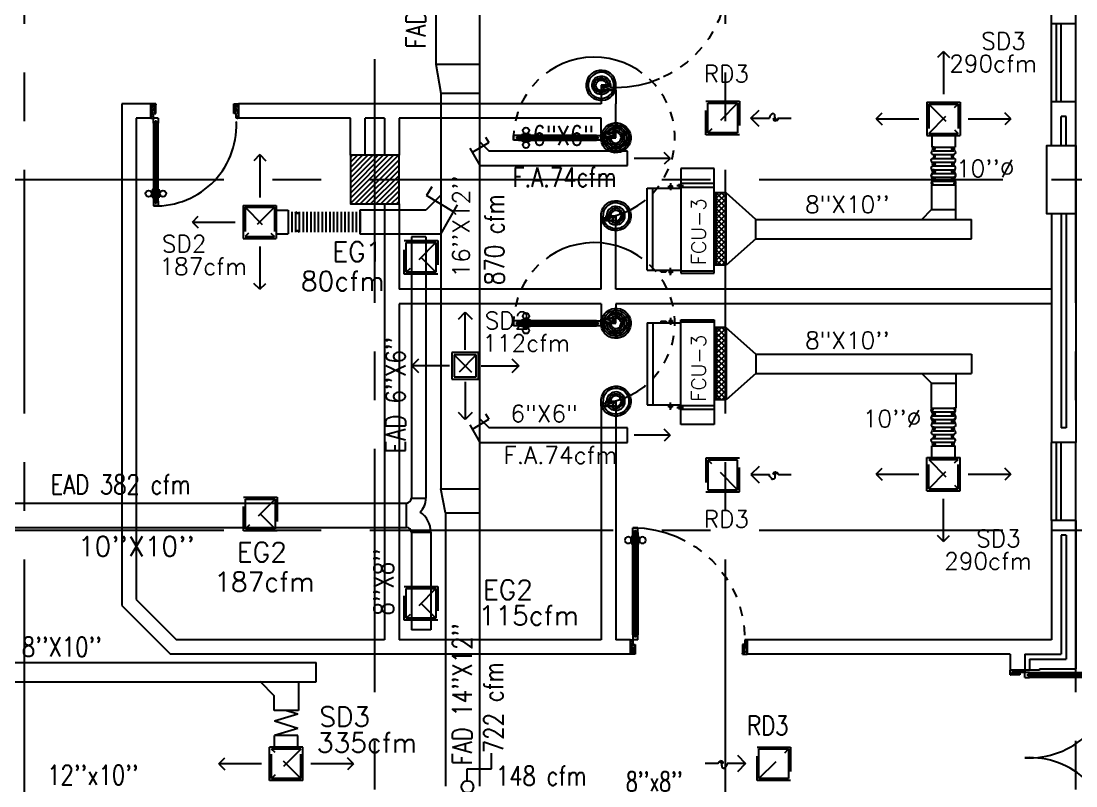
# Model space of a CAD drawing. Extents: x 417866029 to 417866302, y 43498040 to 43498122.
# Drawn here: x 417866061.9 to 417866072.73, y 43498054.86 to 43498062.71 of the extents above; entities that cross this region are included whole.
import ezdxf

# ---------------------------------------------------------------- set-up
doc = ezdxf.new("R2010")
doc.units = 0
doc.header["$MEASUREMENT"] = 0
doc.linetypes.add('CENTERX2', pattern=[4, 2.5, -0.5, 0.5, -0.5])
doc.linetypes.add('HIDDEN', pattern=[0.375, 0.25, -0.125])
doc.layers.get('0').update_dxf_attribs({"linetype": 'CONTINUOUS'})
for name, color, linetype in [('AXES', 11, 'CENTERX2'), ('COL', 7, 'CONTINUOUS'), ('DOOR', 9, 'CONTINUOUS'), ('DUCT', 6, 'CONTINUOUS'), ('EXDUCT', 10, 'CONTINUOUS'), ('FCU', 6, 'CONTINUOUS'), ('HAT', 11, 'CONTINUOUS'), ('INSUL', 9, 'CONTINUOUS'), ('M-AC-FLEX', 7, 'CONTINUOUS'), ('M-EGU.', 2, 'CONTINUOUS'), ('M-TEXT', 2, 'CONTINUOUS'), ('WALL', 9, 'CONTINUOUS'), ('WIN', 9, 'CONTINUOUS')]:
    doc.layers.add(name, color=color, linetype=linetype)
doc.styles.add('ROMANS', font='ROMANS.shx', dxfattribs={"width": 0.6})

# ---------------------------------------------------------------- blocks, each defined once
blk = doc.blocks.new('DOOR90')
at = {"layer": 'DOOR', "color": 7, "linetype": 'ByBlock'}
for p, q in [((-150, 0), (0, 0)), ((-150, 0), (-150, -25)), ((0, -50), (-114, 0)), ((0, -50), (-40, 0)), ((0, -50), (0, 0)), ((-1000, -25), (-1050, -25)), ((-1050, -75), (-1050, -25)), ((-1050, -25), (-1050, -75)), ((-1000, -75), (-1050, -75)), ((-1000, -42), (-1020, -42)), ((-1020, -42), (-1020, -58)), ((-1000, -58), (-1020, -58)), ((-1000, -25), (-1000, -42)), ((-1000, -58), (-1000, -75)), ((-878, -18), (-968, -18)), ((-968, -25), (-968, -18)), ((-968, -75), (-968, -82)), ((-878, -82), (-968, -82)), ((-955, -9), (-890, -9)), ((-955, -18), (-955, -9)), ((-955, -18), (-890, -18)), ((-955, -82), (-890, -82)), ((-955, -82), (-955, -91)), ((-955, -91), (-890, -91)), ((-890, -18), (-890, -9)), ((-890, -82), (-890, -91)), ((-878, -25), (-878, -18)), ((-878, -75), (-878, -82)), ((-200, -25), (-150, -25)), ((-200, -42), (-200, -25)), ((-180, -42), (-200, -42)), ((-200, -58), (-180, -58)), ((-200, -75), (-200, -58)), ((-150, -75), (-200, -75)), ((-180, -58), (-180, -42)), ((-150, -25), (-100, -25)), ((-150, -75), (-150, -25)), ((-100, -25), (-100, -50)), ((0, -50), (-100, -37)), ((-100, -50), (0, -50)), ((0, -850), (-114, -900)), ((-100, -875), (-100, -850)), ((0, -850), (-100, -863)), ((-100, -850), (0, -850)), ((0, -850), (-40, -900)), ((0, -850), (0, -900)), ((-150, -875), (-100, -875)), ((-150, -900), (-150, -875)), ((-150, -900), (0, -900)), ((0, -900), (-150, -900))]:
    blk.add_line(p, q, dxfattribs=at)
at = {"layer": 'DOOR', "linetype": 'ByBlock'}
for p, q in [((-200, -25), (-1000, -25)), ((-200, -42), (-1000, -42)), ((-200, -58), (-1000, -58)), ((-1000, -75), (-200, -75))]:
    blk.add_line(p, q, dxfattribs=at)
at = {"layer": 'DOOR', "color": 7, "linetype": 'ByBlock'}
for centre in [(-923, 24), (-923, -124)]:
    blk.add_circle(centre, 32.4, dxfattribs=at)
for centre, radius, start, end in [((0, -50), 154, 161.1053, 166.2858), ((0, -50), 94.4, 148.0182, 180), ((0, -50), 134, 158.1598, 169.28), ((0, -50), 114, 154.0838, 167.3774), ((0, -50), 74.4, 137.7764, 180), ((0, -50), 54.4, 113.2074, 180), ((0, -50), 34.4, 90, 180), ((0, -50), 14.4, 90, 180), ((0, -850), 94.4, 180, 211.9818), ((0, -850), 74.4, 180, 222.2236), ((0, -850), 54.4, 180, 246.7926), ((0, -850), 34.4, 180, 270), ((0, -850), 14.4, 180, 270), ((0, -850), 154, 193.7142, 198.8947), ((0, -850), 134, 190.72, 201.8402)]:
    blk.add_arc(centre, radius, start, end, dxfattribs=at)
at = {"layer": 'DOOR', "linetype": 'HIDDEN', "ltscale": 0.5}
blk.add_arc((-222, -50), 828, 178.2701, 275.003, dxfattribs=at)
blk = doc.blocks.new('DOOR100')
at = {"layer": 'DOOR', "color": 7, "linetype": 'ByBlock'}
for p, q in [((-91, 1205), (-91, 1140)), ((-82, 1205), (-91, 1205)), ((-82, 1128), (-82, 1218)), ((-75, 1218), (-82, 1218)), ((-82, 1205), (-82, 1140)), ((-75, 1250), (-75, 1300)), ((-75, 1300), (-25, 1300)), ((-25, 1300), (-75, 1300)), ((-58, 1250), (-75, 1250)), ((-58, 1250), (-58, 1270)), ((-42, 1270), (-58, 1270)), ((-42, 1250), (-42, 1270)), ((-25, 1250), (-42, 1250)), ((-25, 1250), (-25, 1300)), ((-25, 1218), (-18, 1218)), ((-18, 1128), (-18, 1218)), ((-18, 1205), (-18, 1140)), ((-18, 1205), (-9, 1205)), ((-9, 1205), (-9, 1140)), ((-82, 1140), (-91, 1140)), ((-75, 1128), (-82, 1128)), ((-25, 1128), (-18, 1128)), ((-18, 1140), (-9, 1140)), ((-1200, 0), (-1200, 150)), ((-1200, 150), (-1175, 150)), ((-1200, 150), (-1200, 0)), ((-1150, 0), (-1200, 114)), ((-1175, 150), (-1175, 100)), ((-75, 200), (-58, 200)), ((-75, 150), (-75, 200)), ((-75, 150), (-25, 150)), ((-58, 200), (-58, 180)), ((-58, 180), (-42, 180)), ((-50, 0), (0, 114)), ((-42, 200), (-25, 200)), ((-42, 180), (-42, 200)), ((-25, 200), (-25, 150)), ((0, 150), (-25, 150)), ((-25, 150), (-25, 100)), ((0, 0), (0, 150)), ((0, 150), (0, 0)), ((-1150, 0), (-1200, 40)), ((-1150, 0), (-1200, 0)), ((-1175, 100), (-1150, 100)), ((-1150, 0), (-1163, 100)), ((-1150, 100), (-1150, 0)), ((-50, 100), (-50, 0)), ((-50, 0), (-37, 100)), ((-25, 100), (-50, 100)), ((-50, 0), (0, 40)), ((-50, 0), (0, 0))]:
    blk.add_line(p, q, dxfattribs=at)
at = {"layer": 'DOOR', "linetype": 'ByBlock'}
for p, q in [((-75, 1250), (-75, 200)), ((-58, 200), (-58, 1250)), ((-42, 200), (-42, 1250)), ((-25, 200), (-25, 1250))]:
    blk.add_line(p, q, dxfattribs=at)
at = {"layer": 'DOOR', "color": 7, "linetype": 'ByBlock'}
for centre in [(-124, 1173), (24, 1173)]:
    blk.add_circle(centre, 32.4, dxfattribs=at)
at = {"layer": 'DOOR', "linetype": 'HIDDEN', "ltscale": 0.5}
blk.add_arc((-25, 150), 1150, 90, 180, dxfattribs=at)
at = {"layer": 'DOOR', "color": 7, "linetype": 'ByBlock'}
for centre, radius, start, end in [((-1150, 0), 154, 103.7142, 108.8947), ((-1150, 0), 134, 100.72, 111.8402), ((-50, 0), 134, 68.1598, 79.28), ((-50, 0), 114, 64.0838, 77.3774), ((-50, 0), 154, 71.1053, 76.2858), ((-1150, 0), 94.4, 90, 121.9818), ((-1150, 0), 74.4, 90, 132.2236), ((-1150, 0), 54.4, 90, 156.7926), ((-1150, 0), 34.4, 90, 180), ((-1150, 0), 14.4, 90, 180), ((-50, 0), 94.4, 58.0182, 90), ((-50, 0), 74.4, 47.7764, 90), ((-50, 0), 54.4, 23.2074, 90), ((-50, 0), 34.4, 0, 90), ((-50, 0), 14.4, 0, 90)]:
    blk.add_arc(centre, radius, start, end, dxfattribs=at)
blk = doc.blocks.new('A$C49F1192B')
at = {"layer": 'DOOR', "color": 0, "linetype": 'ByBlock', "xscale": -1, "rotation": 270}
blk.add_blockref('DOOR100', (0, 1200), dxfattribs=at)
blk = doc.blocks.new('A$C272A55A0')
at = {"layer": 'DOOR', "color": 0, "linetype": 'ByBlock'}
for p, q in [((0, 900), (0, 1050)), ((50, 1050), (0, 1050)), ((50, 950), (50, 1050)), ((1750, 950), (1750, 1050)), ((1750, 1050), (1800, 1050)), ((1800, 1050), (1800, 900)), ((0, 900), (25, 900)), ((25, 950), (50, 950)), ((25, 900), (25, 950)), ((75, 900), (25, 900)), ((25, 850), (25, 900)), ((58, 870), (42, 870)), ((42, 870), (42, 850)), ((58, 850), (58, 870)), ((75, 900), (75, 850)), ((1725, 900), (1775, 900)), ((1725, 900), (1725, 850)), ((1742, 870), (1758, 870)), ((1742, 850), (1742, 870)), ((1775, 950), (1750, 950)), ((1758, 870), (1758, 850)), ((1775, 900), (1775, 950)), ((1800, 900), (1775, 900)), ((1775, 850), (1775, 900)), ((42, 850), (25, 850)), ((75, 850), (58, 850)), ((1725, 850), (1742, 850)), ((1758, 850), (1775, 850)), ((1718, 160), (1709, 160)), ((1709, 95), (1709, 160)), ((1725, 173), (1718, 173)), ((1718, 173), (1718, 83)), ((1718, 95), (1718, 160)), ((1775, 173), (1782, 173)), ((1782, 173), (1782, 83)), ((1782, 160), (1791, 160)), ((1782, 95), (1782, 160)), ((1791, 95), (1791, 160)), ((25, 50), (42, 50)), ((25, 50), (25, 0)), ((25, 0), (75, 0)), ((75, 0), (25, 0)), ((42, 50), (42, 30)), ((42, 30), (58, 30)), ((58, 50), (75, 50)), ((58, 50), (58, 30)), ((75, 50), (75, 0)), ((1718, 95), (1709, 95)), ((1725, 83), (1718, 83)), ((1742, 50), (1725, 50)), ((1725, 50), (1725, 0)), ((1775, 0), (1725, 0)), ((1725, 0), (1775, 0)), ((1742, 50), (1742, 30)), ((1758, 30), (1742, 30)), ((1775, 50), (1758, 50)), ((1758, 50), (1758, 30)), ((1775, 83), (1782, 83)), ((1775, 50), (1775, 0)), ((1782, 95), (1791, 95))]:
    blk.add_line(p, q, dxfattribs=at)
at = {"layer": 'DOOR', "color": 9, "linetype": 'ByBlock'}
for p, q in [((50, 1050), (0, 1010)), ((50, 1050), (0, 937)), ((50, 1050), (37, 950)), ((1750, 1050), (1800, 1010)), ((1750, 1050), (1800, 937)), ((1750, 1050), (1763, 950))]:
    blk.add_line(p, q, dxfattribs=at)
at = {"layer": 'DOOR', "linetype": 'ByBlock'}
for p, q in [((25, 850), (25, 50)), ((42, 850), (42, 50)), ((58, 850), (58, 50)), ((75, 50), (75, 850)), ((1725, 50), (1725, 850)), ((1742, 850), (1742, 50)), ((1758, 850), (1758, 50)), ((1775, 850), (1775, 50))]:
    blk.add_line(p, q, dxfattribs=at)
at = {"layer": 'DOOR', "color": 0, "linetype": 'ByBlock'}
for centre in [(1676, 128), (1824, 128)]:
    blk.add_circle(centre, 32.4, dxfattribs=at)
at = {"layer": 'DOOR', "color": 9, "linetype": 'ByBlock'}
for centre, radius, start, end in [((50, 1050), 54.4, 203.2074, 270), ((50, 1050), 74.4, 227.7764, 270), ((50, 1050), 34.4, 180, 270), ((50, 1050), 14.4, 180, 270), ((1750, 1050), 14.4, 270, 0), ((1750, 1050), 34.4, 270, 0), ((1750, 1050), 54.4, 270, 336.7926), ((1750, 1050), 74.4, 270, 312.2236), ((50, 1050), 94.4, 238.0182, 270), ((50, 1050), 114, 244.0838, 257.3774), ((50, 1050), 134, 248.1598, 259.28), ((50, 1050), 154, 251.1053, 256.2858), ((1750, 1050), 94.4, 270, 301.9818), ((1750, 1050), 114, 282.6226, 295.9162), ((1750, 1050), 134, 280.72, 291.8402), ((1750, 1050), 154, 283.7142, 288.8947)]:
    blk.add_arc(centre, radius, start, end, dxfattribs=at)
at = {"layer": 'DOOR', "linetype": 'HIDDEN', "ltscale": 0.5}
for centre, start, end in [((50, 851), 268.3174, 3.2965), ((1750, 851), 176.7035, 271.6826)]:
    blk.add_arc(centre, 851, start, end, dxfattribs=at)
at = {"layer": 'WALL', "linetype": 'ByBlock'}
blk.add_line((1800, 900), (1800, 1050), dxfattribs=at)
blk = doc.blocks.new('*X105')
at = {"color": 0}
for p, q in [((49339, 132654), (49835, 133150)), ((49339, 132707), (49782, 133150)), ((49339, 132760), (49729, 133150)), ((49339, 132813), (49676, 133150)), ((49339, 132866), (49623, 133150)), ((49339, 132919), (49570, 133150)), ((49339, 132972), (49517, 133150)), ((49339, 133025), (49464, 133150)), ((49339, 133078), (49411, 133150)), ((49339, 133131), (49358, 133150)), ((49388, 132650), (49839, 133101)), ((49441, 132650), (49839, 133048)), ((49494, 132650), (49839, 132995)), ((49547, 132650), (49839, 132942)), ((49600, 132650), (49839, 132889)), ((49653, 132650), (49839, 132836)), ((49706, 132650), (49839, 132783)), ((49759, 132650), (49839, 132730)), ((49812, 132650), (49839, 132677))]:
    blk.add_line(p, q, dxfattribs=at)
blk = doc.blocks.new('COL50')
at = {"layer": 'COL'}
blk.add_lwpolyline([(-250, 250), (-250, -250), (250, -250), (250, 250)], close=True, dxfattribs=at)
blk = doc.blocks.new('C11')
at = {"layer": 'HAT'}
h = blk.add_hatch(dxfattribs=at)
h.set_pattern_fill('ANSI31', color=256, scale=300, style=0)
h.set_pattern_definition([(45, (-248556.182, -75061.005), (-26.5165043, 26.5165043), [])])
h.paths.add_polyline_path([(300, 700), (0, 700), (0, 350), (300, 350)])
h.paths.add_polyline_path([(300, 350), (0, 350), (0, 0), (300, 0)])
at = {"layer": 'COL'}
blk.add_lwpolyline([(300, 700), (300, 0), (0, 0), (0, 700)], close=True, dxfattribs=at)
blk = doc.blocks.new('*X42')
at = {"color": 0}
for p, q in [((16890, -2467), (16943, -2414)), ((16890, -2520), (16990, -2420)), ((16990, -2565), (16890, -2465)), ((16890, -2573), (16990, -2473)), ((16990, -2512), (16892, -2414)), ((16990, -2459), (16945, -2414)), ((16990, -2619), (16890, -2519)), ((16890, -2626), (16990, -2526)), ((16990, -2672), (16890, -2572)), ((16890, -2679), (16990, -2579)), ((16990, -2725), (16890, -2625)), ((16890, -2732), (16990, -2632)), ((16990, -2778), (16890, -2678)), ((16890, -2785), (16990, -2685)), ((16990, -2831), (16890, -2731)), ((16890, -2838), (16990, -2738)), ((16990, -2884), (16890, -2784)), ((16890, -2891), (16990, -2791)), ((16990, -2937), (16890, -2837)), ((16890, -2944), (16990, -2844)), ((16990, -2990), (16890, -2890)), ((16890, -2997), (16990, -2897)), ((16990, -3043), (16890, -2943)), ((16890, -3050), (16990, -2950)), ((16990, -3096), (16890, -2996)), ((16890, -3103), (16990, -3003)), ((16990, -3149), (16890, -3049)), ((16944, -3155), (16890, -3102)), ((16892, -3155), (16990, -3056)), ((16945, -3155), (16990, -3109))]:
    blk.add_line(p, q, dxfattribs=at)
blk = doc.blocks.new('WHE06')
at = {"color": 3}
for p, q in [((689, 622), (346, 622)), ((346, 622), (346, 469)), ((689, 469), (689, 622)), ((212, 437), (269, 437)), ((232, 452), (232, 422)), ((232, 452), (252, 452)), ((242, 472), (242, 399)), ((252, 452), (252, 422)), ((305, 448), (373, 448)), ((321, 458), (321, 438)), ((321, 458), (346, 458)), ((321, 438), (346, 438)), ((60, -422), (60, 422)), ((346, 430), (689, 430)), ((811, 371), (689, 371)), ((711, -371), (711, 371)), ((811, -371), (811, 371)), ((142, -437), (142, -422)), ((197, -437), (197, -422)), ((232, -452), (232, -422)), ((242, -472), (242, -399)), ((252, -452), (252, -422)), ((346, -430), (689, -430)), ((811, -371), (689, -371)), ((142, -437), (197, -437)), ((221, -437), (269, -437)), ((232, -452), (252, -452))]:
    blk.add_line(p, q, dxfattribs=at)
at = {"color": 6}
for p, q in [((346, 469), (346, -451)), ((689, 469), (346, 469)), ((689, -451), (689, 469)), ((0, -422), (0, 422)), ((0, 422), (346, 422)), ((0, -422), (346, -422)), ((346, -451), (689, -451))]:
    blk.add_line(p, q, dxfattribs=at)
at = {"color": 11}
blk.add_blockref('*X42', (-16179, 2784), dxfattribs=at)

msp = doc.modelspace()

# ---------------------------------------------------------------- linework, layer by layer
at = {"layer": 'AXES'}
for p, q in [((417866065.534, 43498039.822), (417866065.534, 43498118.3)), ((417866072.734, 43498039.822), (417866072.734, 43498117.959)), ((417866061.934, 43498046.686), (417866061.934, 43498105.506)), ((417866069.134, 43498046.686), (417866069.134, 43498105.506)), ((417866029.482, 43498061.086), (417866098.574, 43498061.086)), ((417866029.482, 43498057.486), (417866098.574, 43498057.486))]:
    msp.add_line(p, q, dxfattribs=at)
at = {"layer": 'DUCT', "linetype": 'ByBlock'}
for p, q in [((417866066.61, 43498068.505), (417866066.61, 43498054.856)), ((417866066.16, 43498064.42), (417866066.16, 43498062.271)), ((417866066.16, 43498062.271), (417866066.61, 43498062.271)), ((417866066.16, 43498062.271), (417866066.21, 43498061.973)), ((417866066.21, 43498061.973), (417866066.21, 43498057.912)), ((417866066.21, 43498061.973), (417866066.61, 43498061.973)), ((417866069.446, 43498060.678), (417866069.141, 43498060.949)), ((417866069.446, 43498060.678), (417866071.662, 43498060.678)), ((417866069.446, 43498060.478), (417866069.446, 43498060.678)), ((417866071.662, 43498060.478), (417866071.662, 43498060.678)), ((417866069.446, 43498060.478), (417866069.141, 43498060.208)), ((417866069.446, 43498060.478), (417866071.662, 43498060.478)), ((417866069.446, 43498059.295), (417866069.141, 43498059.565)), ((417866069.446, 43498059.295), (417866071.662, 43498059.295)), ((417866069.446, 43498059.295), (417866069.446, 43498059.095)), ((417866071.662, 43498059.295), (417866071.662, 43498059.095)), ((417866069.446, 43498059.095), (417866069.141, 43498058.824)), ((417866069.446, 43498059.095), (417866071.662, 43498059.095)), ((417866066.21, 43498057.912), (417866066.61, 43498057.912)), ((417866066.26, 43498057.665), (417866066.21, 43498057.912)), ((417866066.26, 43498057.665), (417866066.26, 43498054.856)), ((417866066.26, 43498057.665), (417866066.61, 43498057.665)), ((417866060.274, 43498056.128), (417866064.932, 43498056.128)), ((417866064.932, 43498055.928), (417866064.932, 43498056.128)), ((417866060.274, 43498055.928), (417866064.932, 43498055.928)), ((417866066.732, 43498055.035), (417866066.732, 43498055.197)), ((417866066.481, 43498054.912), (417866066.481, 43498055.035)), ((417866066.481, 43498055.035), (417866066.732, 43498055.035))]:
    msp.add_line(p, q, dxfattribs=at)
at = {"layer": 'DUCT', "color": 2, "linetype": 'ByBlock'}
for p, q in [((417866068.006, 43498061.586), (417866067.993, 43498061.524)), ((417866064.744, 43498055.596), (417866064.616, 43498055.635)), ((417866064.744, 43498055.596), (417866064.503, 43498055.523)), ((417866064.744, 43498055.45), (417866064.503, 43498055.523)), ((417866064.744, 43498055.45), (417866064.503, 43498055.377))]:
    msp.add_line(p, q, dxfattribs=at)
at = {"layer": 'DUCT'}
for p, q in [((417866066.537, 43498061.368), (417866066.704, 43498061.468)), ((417866066.617, 43498061.47), (417866066.707, 43498061.38)), ((417866066.617, 43498061.23), (417866066.513, 43498061.411)), ((417866068.128, 43498061.38), (417866066.707, 43498061.38)), ((417866068.128, 43498061.23), (417866068.128, 43498061.38)), ((417866066.617, 43498061.23), (417866068.128, 43498061.23)), ((417866071.251, 43498061.032), (417866071.251, 43498060.778)), ((417866071.251, 43498061.032), (417866071.501, 43498061.032)), ((417866071.501, 43498060.678), (417866071.501, 43498061.032)), ((417866066.21, 43498060.926), (417866066.06, 43498060.776)), ((417866066.343, 43498060.756), (417866066.066, 43498060.923)), ((417866066.21, 43498060.526), (417866066.384, 43498060.828)), ((417866065.382, 43498060.776), (417866066.06, 43498060.776)), ((417866065.382, 43498060.526), (417866065.382, 43498060.776)), ((417866071.151, 43498060.678), (417866071.251, 43498060.778)), ((417866071.251, 43498060.778), (417866071.501, 43498060.778)), ((417866066.21, 43498060.526), (417866065.382, 43498060.526)), ((417866071.151, 43498059.095), (417866071.251, 43498058.995)), ((417866071.501, 43498059.095), (417866071.501, 43498058.74)), ((417866071.251, 43498058.74), (417866071.251, 43498058.995)), ((417866071.251, 43498058.995), (417866071.501, 43498058.995)), ((417866071.251, 43498058.74), (417866071.501, 43498058.74)), ((417866066.617, 43498058.387), (417866066.513, 43498058.568)), ((417866066.537, 43498058.525), (417866066.704, 43498058.626)), ((417866066.617, 43498058.627), (417866066.707, 43498058.537)), ((417866068.128, 43498058.537), (417866066.707, 43498058.537)), ((417866068.128, 43498058.387), (417866068.128, 43498058.537)), ((417866066.617, 43498058.387), (417866068.128, 43498058.387)), ((417866064.351, 43498055.935), (417866064.501, 43498055.785)), ((417866064.751, 43498055.935), (417866064.751, 43498055.635)), ((417866064.501, 43498055.635), (417866064.501, 43498055.785)), ((417866064.751, 43498055.635), (417866064.501, 43498055.635))]:
    msp.add_line(p, q, dxfattribs=at)
at = {"layer": 'DUCT', "linetype": 'HIDDEN'}
for p, q in [((417866066.672, 43498061.522), (417866066.704, 43498061.468)), ((417866066.118, 43498061.014), (417866066.066, 43498060.923)), ((417866066.672, 43498058.68), (417866066.704, 43498058.626))]:
    msp.add_line(p, q, dxfattribs=at)
at = {"layer": 'DUCT', "linetype": 'ByBlock'}
msp.add_circle((417866066.485, 43498054.85), 0.0618, dxfattribs=at)
at = {"layer": 'EXDUCT', "linetype": 'ByBlock'}
for p, q in [((417866066.059, 43498060.499), (417866065.909, 43498060.499)), ((417866065.909, 43498060.499), (417866065.909, 43498057.815)), ((417866066.059, 43498060.499), (417866066.059, 43498057.815)), ((417866065.909, 43498057.815), (417866066.059, 43498057.815)), ((417866061.839, 43498057.765), (417866065.859, 43498057.765)), ((417866065.859, 43498057.515), (417866065.859, 43498057.765)), ((417866061.689, 43498057.515), (417866065.859, 43498057.515)), ((417866065.909, 43498057.465), (417866066.109, 43498057.465)), ((417866065.909, 43498057.465), (417866065.909, 43498056.461)), ((417866066.109, 43498057.465), (417866066.109, 43498056.461)), ((417866066.109, 43498056.461), (417866065.909, 43498056.461))]:
    msp.add_line(p, q, dxfattribs=at)
for centre, radius, start, end in [((417866065.859, 43498057.815), 0.05, 270, 0), ((417866065.859, 43498057.815), 0.2, 314.4153, 0), ((417866065.859, 43498057.465), 0.25, 0, 55.9523), ((417866065.859, 43498057.465), 0.05, 0, 90)]:
    msp.add_arc(centre, radius, start, end, dxfattribs=at)
at = {"layer": 'INSUL'}
for p, q in [((417866072.634, 43498061.736), (417866072.584, 43498061.736)), ((417866072.584, 43498061.436), (417866072.584, 43498061.736)), ((417866072.634, 43498061.436), (417866072.634, 43498061.736)), ((417866072.584, 43498060.736), (417866072.584, 43498058.536)), ((417866072.634, 43498060.736), (417866072.634, 43498058.536)), ((417866072.634, 43498058.536), (417866072.584, 43498058.536)), ((417866072.634, 43498057.436), (417866072.584, 43498057.436)), ((417866072.584, 43498057.436), (417866072.584, 43498056.211)), ((417866072.634, 43498057.436), (417866072.634, 43498056.161)), ((417866072.209, 43498056.211), (417866072.209, 43498056.049)), ((417866072.209, 43498056.211), (417866072.584, 43498056.211)), ((417866072.259, 43498056.161), (417866072.259, 43498056.049)), ((417866072.259, 43498056.161), (417866072.634, 43498056.161)), ((417866072.259, 43498056.049), (417866072.209, 43498056.049))]:
    msp.add_line(p, q, dxfattribs=at)
at = {"layer": 'M-AC-FLEX', "color": 11}
for p, q in [((417866071.268, 43498061.421), (417866071.479, 43498061.421)), ((417866071.268, 43498061.382), (417866071.479, 43498061.382)), ((417866071.268, 43498061.344), (417866071.479, 43498061.344)), ((417866071.268, 43498061.344), (417866071.479, 43498061.344)), ((417866071.268, 43498061.305), (417866071.479, 43498061.305)), ((417866071.268, 43498061.305), (417866071.479, 43498061.305)), ((417866071.268, 43498061.266), (417866071.479, 43498061.266)), ((417866071.268, 43498061.227), (417866071.479, 43498061.227)), ((417866071.268, 43498061.188), (417866071.479, 43498061.188)), ((417866071.268, 43498061.149), (417866071.479, 43498061.149)), ((417866071.268, 43498061.11), (417866071.479, 43498061.11)), ((417866071.268, 43498061.071), (417866071.479, 43498061.071)), ((417866064.642, 43498060.757), (417866064.642, 43498060.546)), ((417866064.681, 43498060.757), (417866064.681, 43498060.546)), ((417866064.719, 43498060.757), (417866064.719, 43498060.546)), ((417866064.719, 43498060.757), (417866064.719, 43498060.546)), ((417866064.758, 43498060.757), (417866064.758, 43498060.546)), ((417866064.758, 43498060.757), (417866064.758, 43498060.546)), ((417866064.797, 43498060.757), (417866064.797, 43498060.546)), ((417866064.836, 43498060.757), (417866064.836, 43498060.546)), ((417866064.875, 43498060.757), (417866064.875, 43498060.546)), ((417866064.914, 43498060.757), (417866064.914, 43498060.546)), ((417866064.953, 43498060.757), (417866064.953, 43498060.546)), ((417866064.992, 43498060.757), (417866064.992, 43498060.546)), ((417866065.031, 43498060.757), (417866065.031, 43498060.546)), ((417866065.07, 43498060.757), (417866065.07, 43498060.546)), ((417866065.109, 43498060.757), (417866065.109, 43498060.546)), ((417866065.148, 43498060.757), (417866065.148, 43498060.546)), ((417866065.187, 43498060.757), (417866065.187, 43498060.546)), ((417866065.226, 43498060.757), (417866065.226, 43498060.546)), ((417866065.265, 43498060.757), (417866065.265, 43498060.546)), ((417866065.304, 43498060.757), (417866065.304, 43498060.546)), ((417866065.343, 43498060.757), (417866065.343, 43498060.546)), ((417866065.382, 43498060.757), (417866065.382, 43498060.546)), ((417866071.268, 43498058.701), (417866071.479, 43498058.701)), ((417866071.268, 43498058.662), (417866071.479, 43498058.662)), ((417866071.268, 43498058.623), (417866071.479, 43498058.623)), ((417866071.268, 43498058.584), (417866071.479, 43498058.584)), ((417866071.268, 43498058.545), (417866071.479, 43498058.545)), ((417866071.268, 43498058.506), (417866071.479, 43498058.506)), ((417866071.268, 43498058.468), (417866071.479, 43498058.468)), ((417866071.268, 43498058.468), (417866071.479, 43498058.468)), ((417866071.268, 43498058.429), (417866071.479, 43498058.429)), ((417866071.268, 43498058.429), (417866071.479, 43498058.429)), ((417866071.268, 43498058.391), (417866071.479, 43498058.391)), ((417866071.268, 43498058.352), (417866071.479, 43498058.352))]:
    msp.add_line(p, q, dxfattribs=at)
at = {"layer": 'M-AC-FLEX'}
for points in [[(417866071.268, 43498061.421, -1), (417866071.268, 43498061.382, 1.018005), (417866071.268, 43498061.344)], [(417866071.479, 43498061.421, 1), (417866071.479, 43498061.382, -1.018005), (417866071.479, 43498061.344)], [(417866071.268, 43498061.149, 1), (417866071.268, 43498061.188, -1), (417866071.268, 43498061.227, 1), (417866071.268, 43498061.266, -1.018005), (417866071.268, 43498061.305)], [(417866071.479, 43498061.149, -1), (417866071.479, 43498061.188, 1), (417866071.479, 43498061.227, -1), (417866071.479, 43498061.266, 1.018005), (417866071.479, 43498061.305)], [(417866071.268, 43498061.188, -1), (417866071.268, 43498061.149, 1), (417866071.268, 43498061.11)], [(417866071.268, 43498061.071, 1), (417866071.268, 43498061.11, -1), (417866071.268, 43498061.149)], [(417866071.479, 43498061.188, 1), (417866071.479, 43498061.149, -1), (417866071.479, 43498061.11)], [(417866071.479, 43498061.071, -1), (417866071.479, 43498061.11, 1), (417866071.479, 43498061.149)], [(417866071.268, 43498061.11, -1), (417866071.268, 43498061.071, 1), (417866071.268, 43498061.032)], [(417866071.268, 43498061.032, 0.000219), (417866071.268, 43498061.032, -1), (417866071.268, 43498061.071)], [(417866071.268, 43498061.032, -0.000219), (417866071.268, 43498061.032, -0.000219)], [(417866071.479, 43498061.11, 1), (417866071.479, 43498061.071, -1), (417866071.479, 43498061.032)], [(417866071.479, 43498061.032, 0.999563), (417866071.479, 43498061.071)], [(417866064.642, 43498060.757, 1), (417866064.681, 43498060.757, -1.018005), (417866064.719, 43498060.757)], [(417866064.914, 43498060.757, -1), (417866064.875, 43498060.757, 1), (417866064.836, 43498060.757, -1), (417866064.797, 43498060.757, 1.018005), (417866064.758, 43498060.757)], [(417866064.875, 43498060.757, 1), (417866064.914, 43498060.757, -1), (417866064.953, 43498060.757)], [(417866064.992, 43498060.757, -1), (417866064.953, 43498060.757, 1), (417866064.914, 43498060.757)], [(417866064.953, 43498060.757, 1), (417866064.992, 43498060.757, -1), (417866065.031, 43498060.757)], [(417866065.07, 43498060.757, -1), (417866065.031, 43498060.757, 1), (417866064.992, 43498060.757)], [(417866065.031, 43498060.757, 1), (417866065.07, 43498060.757, -1), (417866065.109, 43498060.757, 0.000618), (417866065.109, 43498060.757, 0.000618)], [(417866065.148, 43498060.757, -1), (417866065.109, 43498060.757, 1), (417866065.07, 43498060.757, -0.000618), (417866065.07, 43498060.757, -0.000618)], [(417866065.109, 43498060.757, 1), (417866065.148, 43498060.757, -1), (417866065.187, 43498060.757)], [(417866065.226, 43498060.757, -1), (417866065.187, 43498060.757, 1), (417866065.148, 43498060.757)], [(417866065.187, 43498060.757, 1), (417866065.226, 43498060.757, -1), (417866065.265, 43498060.757)], [(417866065.304, 43498060.757, -1), (417866065.265, 43498060.757, 1), (417866065.226, 43498060.757)], [(417866065.265, 43498060.757, 1), (417866065.304, 43498060.757, -1), (417866065.343, 43498060.757, 1), (417866065.382, 43498060.757, -0.008922), (417866065.382, 43498060.758, -0.008922)], [(417866064.642, 43498060.546, -1), (417866064.681, 43498060.546, 1.018005), (417866064.719, 43498060.546)], [(417866064.914, 43498060.546, 1), (417866064.875, 43498060.546, -1), (417866064.836, 43498060.546, 1), (417866064.797, 43498060.546, -1.018005), (417866064.758, 43498060.546)], [(417866064.875, 43498060.546, -1), (417866064.914, 43498060.546, 1), (417866064.953, 43498060.546)], [(417866064.992, 43498060.546, 1), (417866064.953, 43498060.546, -1), (417866064.914, 43498060.546)], [(417866064.953, 43498060.546, -1), (417866064.992, 43498060.546, 1), (417866065.031, 43498060.546)], [(417866065.07, 43498060.546, 1), (417866065.031, 43498060.546, -1), (417866064.992, 43498060.546)], [(417866065.031, 43498060.546, -1), (417866065.07, 43498060.546, 1), (417866065.109, 43498060.546)], [(417866065.148, 43498060.546, 1), (417866065.109, 43498060.546, -1), (417866065.07, 43498060.546)], [(417866065.109, 43498060.546, -1), (417866065.148, 43498060.546, 1), (417866065.187, 43498060.546)], [(417866065.226, 43498060.546, 1), (417866065.187, 43498060.546, -1), (417866065.148, 43498060.546)], [(417866065.187, 43498060.546, -1), (417866065.226, 43498060.546, 1), (417866065.265, 43498060.546)], [(417866065.304, 43498060.546, 1), (417866065.265, 43498060.546, -1), (417866065.226, 43498060.546)], [(417866065.265, 43498060.546, -1), (417866065.304, 43498060.546, 1), (417866065.343, 43498060.546, -1), (417866065.382, 43498060.546, 0.008922), (417866065.382, 43498060.545, 0.008922)], [(417866071.268, 43498058.74, -0.000219), (417866071.268, 43498058.74, 1), (417866071.268, 43498058.701)], [(417866071.268, 43498058.662, 1), (417866071.268, 43498058.701, -1), (417866071.268, 43498058.74)], [(417866071.268, 43498058.701, -1), (417866071.268, 43498058.662, 1), (417866071.268, 43498058.623)], [(417866071.268, 43498058.584, 1), (417866071.268, 43498058.623, -1), (417866071.268, 43498058.662)], [(417866071.268, 43498058.74, 0.000219), (417866071.268, 43498058.74, 0.000219)], [(417866071.479, 43498058.662, -1), (417866071.479, 43498058.701, 1), (417866071.479, 43498058.74)], [(417866071.479, 43498058.701, 1), (417866071.479, 43498058.662, -1), (417866071.479, 43498058.623)], [(417866071.479, 43498058.584, -1), (417866071.479, 43498058.623, 1), (417866071.479, 43498058.662)], [(417866071.479, 43498058.74, -0.999563), (417866071.479, 43498058.701)], [(417866071.268, 43498058.623, -1), (417866071.268, 43498058.584, 1), (417866071.268, 43498058.545, -1), (417866071.268, 43498058.506, 1.018005), (417866071.268, 43498058.468)], [(417866071.479, 43498058.623, 1), (417866071.479, 43498058.584, -1), (417866071.479, 43498058.545, 1), (417866071.479, 43498058.506, -1.018005), (417866071.479, 43498058.468)], [(417866071.268, 43498058.352, 1), (417866071.268, 43498058.391, -1.018005), (417866071.268, 43498058.429)], [(417866071.479, 43498058.352, -1), (417866071.479, 43498058.391, 1.018005), (417866071.479, 43498058.429)]]:
    msp.add_lwpolyline(points, format="xyb", dxfattribs=at)
for centre, start, end in [((417866071.268, 43498061.324), 298.4314, 90), ((417866071.268, 43498061.324), 270, 61.5686), ((417866071.479, 43498061.324), 89.9822, 241.5686), ((417866071.479, 43498061.324), 89.9822, 241.5686), ((417866071.479, 43498061.324), 118.4314, 270.0178), ((417866071.479, 43498061.324), 118.4314, 270.0178), ((417866064.739, 43498060.757), 180, 331.5686), ((417866064.739, 43498060.757), 208.4314, 0), ((417866064.739, 43498060.546), 28.4314, 180.0178), ((417866064.739, 43498060.546), 28.4314, 180.0178), ((417866064.739, 43498060.546), 359.9822, 151.5686), ((417866064.739, 43498060.546), 359.9822, 151.5686), ((417866071.268, 43498058.449), 298.4314, 90), ((417866071.268, 43498058.449), 270, 61.5686), ((417866071.479, 43498058.449), 89.9822, 241.5686), ((417866071.479, 43498058.449), 89.9822, 241.5686), ((417866071.479, 43498058.449), 118.4314, 270.0178), ((417866071.479, 43498058.449), 118.4314, 270.0178)]:
    msp.add_arc(centre, 0.0195, start, end, dxfattribs=at)
at = {"layer": 'M-EGU.'}
for p, q in [((417866071.374, 43498062.403), (417866071.313, 43498062.342)), ((417866071.374, 43498062.403), (417866071.435, 43498062.342)), ((417866071.374, 43498062.403), (417866071.374, 43498061.964)), ((417866068.955, 43498061.567), (417866068.955, 43498061.872)), ((417866068.955, 43498061.872), (417866069.26, 43498061.872)), ((417866069.26, 43498061.872), (417866069.26, 43498061.567)), ((417866069.397, 43498061.716), (417866069.482, 43498061.801)), ((417866071.203, 43498061.882), (417866071.203, 43498061.541)), ((417866071.203, 43498061.882), (417866071.544, 43498061.882)), ((417866071.544, 43498061.882), (417866071.544, 43498061.541)), ((417866069.397, 43498061.716), (417866069.586, 43498061.716)), ((417866069.482, 43498061.631), (417866069.397, 43498061.716)), ((417866069.681, 43498061.716), (417866069.811, 43498061.716)), ((417866070.682, 43498061.711), (417866070.744, 43498061.773)), ((417866070.682, 43498061.711), (417866071.121, 43498061.711)), ((417866070.682, 43498061.711), (417866070.744, 43498061.65)), ((417866071.626, 43498061.711), (417866072.065, 43498061.711)), ((417866072.065, 43498061.711), (417866072.004, 43498061.773)), ((417866072.065, 43498061.711), (417866072.004, 43498061.65)), ((417866069.26, 43498061.567), (417866068.955, 43498061.567)), ((417866071.203, 43498061.541), (417866071.544, 43498061.541)), ((417866071.254, 43498061.541), (417866071.254, 43498061.421)), ((417866071.494, 43498061.541), (417866071.494, 43498061.421)), ((417866064.352, 43498061.343), (417866064.29, 43498061.281)), ((417866064.352, 43498061.343), (417866064.352, 43498060.904)), ((417866064.352, 43498061.343), (417866064.413, 43498061.281)), ((417866068.566, 43498061.305), (417866068.505, 43498061.366)), ((417866071.254, 43498061.421), (417866071.494, 43498061.421)), ((417866068.566, 43498061.305), (417866068.196, 43498061.305)), ((417866068.566, 43498061.305), (417866068.505, 43498061.244)), ((417866064.181, 43498060.822), (417866064.522, 43498060.822)), ((417866064.181, 43498060.822), (417866064.181, 43498060.481)), ((417866064.522, 43498060.822), (417866064.522, 43498060.481)), ((417866063.66, 43498060.651), (417866063.721, 43498060.712)), ((417866064.522, 43498060.771), (417866064.642, 43498060.771)), ((417866064.642, 43498060.771), (417866064.642, 43498060.531)), ((417866063.66, 43498060.651), (417866063.721, 43498060.59)), ((417866063.66, 43498060.651), (417866064.099, 43498060.651)), ((417866064.181, 43498060.481), (417866064.522, 43498060.481)), ((417866064.522, 43498060.531), (417866064.642, 43498060.531)), ((417866064.352, 43498060.399), (417866064.352, 43498059.96)), ((417866065.856, 43498060.135), (417866065.856, 43498060.44)), ((417866065.856, 43498060.44), (417866066.161, 43498060.44)), ((417866066.161, 43498060.44), (417866066.161, 43498060.135)), ((417866066.161, 43498060.135), (417866065.856, 43498060.135)), ((417866064.352, 43498059.96), (417866064.29, 43498060.021)), ((417866064.352, 43498059.96), (417866064.413, 43498060.021)), ((417866066.392, 43498059.653), (417866066.463, 43498059.724)), ((417866066.463, 43498059.338), (417866066.463, 43498059.724)), ((417866066.463, 43498059.724), (417866066.534, 43498059.653)), ((417866066.6, 43498059.311), (417866066.325, 43498059.311)), ((417866066.325, 43498059.311), (417866066.325, 43498059.036)), ((417866066.6, 43498059.036), (417866066.6, 43498059.311)), ((417866065.914, 43498059.174), (417866065.985, 43498059.245)), ((417866066.942, 43498059.245), (417866067.013, 43498059.174)), ((417866065.985, 43498059.103), (417866065.914, 43498059.174)), ((417866066.299, 43498059.174), (417866065.914, 43498059.174)), ((417866066.627, 43498059.174), (417866067.013, 43498059.174)), ((417866067.013, 43498059.174), (417866066.942, 43498059.103)), ((417866066.325, 43498059.036), (417866066.6, 43498059.036)), ((417866066.463, 43498059.01), (417866066.463, 43498058.624)), ((417866066.463, 43498058.624), (417866066.392, 43498058.695)), ((417866066.534, 43498058.695), (417866066.463, 43498058.624)), ((417866068.566, 43498058.462), (417866068.196, 43498058.462)), ((417866068.566, 43498058.462), (417866068.505, 43498058.523)), ((417866068.566, 43498058.462), (417866068.505, 43498058.401)), ((417866071.254, 43498058.352), (417866071.494, 43498058.352)), ((417866071.254, 43498058.232), (417866071.254, 43498058.352)), ((417866071.494, 43498058.232), (417866071.494, 43498058.352)), ((417866068.955, 43498058.206), (417866068.955, 43498057.901)), ((417866069.26, 43498058.206), (417866068.955, 43498058.206)), ((417866069.26, 43498057.901), (417866069.26, 43498058.206)), ((417866071.203, 43498057.891), (417866071.203, 43498058.232)), ((417866071.203, 43498058.232), (417866071.544, 43498058.232)), ((417866071.544, 43498057.891), (417866071.544, 43498058.232)), ((417866069.482, 43498058.141), (417866069.397, 43498058.057)), ((417866070.682, 43498058.061), (417866070.744, 43498058.123)), ((417866072.065, 43498058.061), (417866072.004, 43498058.123)), ((417866069.397, 43498058.057), (417866069.586, 43498058.057)), ((417866069.397, 43498058.057), (417866069.482, 43498057.972)), ((417866069.681, 43498058.057), (417866069.811, 43498058.057)), ((417866070.682, 43498058.061), (417866071.121, 43498058.061)), ((417866070.682, 43498058.061), (417866070.744, 43498058)), ((417866071.626, 43498058.061), (417866072.065, 43498058.061)), ((417866072.065, 43498058.061), (417866072.004, 43498058)), ((417866068.955, 43498057.901), (417866069.26, 43498057.901)), ((417866071.203, 43498057.891), (417866071.544, 43498057.891)), ((417866064.206, 43498057.5), (417866064.206, 43498057.805)), ((417866064.206, 43498057.805), (417866064.511, 43498057.805)), ((417866064.511, 43498057.805), (417866064.511, 43498057.5)), ((417866071.374, 43498057.37), (417866071.374, 43498057.809)), ((417866064.511, 43498057.5), (417866064.206, 43498057.5)), ((417866071.374, 43498057.37), (417866071.313, 43498057.431)), ((417866071.374, 43498057.37), (417866071.435, 43498057.431)), ((417866065.856, 43498056.581), (417866065.856, 43498056.886)), ((417866065.856, 43498056.886), (417866066.161, 43498056.886)), ((417866066.161, 43498056.886), (417866066.161, 43498056.581)), ((417866066.161, 43498056.581), (417866065.856, 43498056.581)), ((417866064.743, 43498055.377), (417866064.503, 43498055.377)), ((417866064.503, 43498055.257), (417866064.503, 43498055.377)), ((417866064.743, 43498055.257), (417866064.743, 43498055.377)), ((417866064.453, 43498054.916), (417866064.453, 43498055.257)), ((417866064.794, 43498055.257), (417866064.453, 43498055.257)), ((417866064.794, 43498054.916), (417866064.794, 43498055.257)), ((417866069.257, 43498055.174), (417866069.341, 43498055.09)), ((417866069.479, 43498054.934), (417866069.479, 43498055.239)), ((417866069.479, 43498055.239), (417866069.784, 43498055.239)), ((417866069.784, 43498055.239), (417866069.784, 43498054.934)), ((417866063.932, 43498055.086), (417866063.993, 43498055.148)), ((417866064.371, 43498055.086), (417866063.932, 43498055.086)), ((417866063.932, 43498055.086), (417866063.993, 43498055.025)), ((417866065.314, 43498055.086), (417866064.876, 43498055.086)), ((417866065.314, 43498055.086), (417866065.253, 43498055.148)), ((417866065.314, 43498055.086), (417866065.253, 43498055.025)), ((417866069.057, 43498055.09), (417866068.927, 43498055.09)), ((417866069.341, 43498055.09), (417866069.153, 43498055.09)), ((417866069.341, 43498055.09), (417866069.257, 43498055.005)), ((417866064.794, 43498054.916), (417866064.453, 43498054.916)), ((417866069.784, 43498054.934), (417866069.479, 43498054.934))]:
    msp.add_line(p, q, dxfattribs=at)
at = {"layer": 'M-EGU.', "linetype": 'HIDDEN'}
for p, q in [((417866068.935, 43498061.547), (417866068.935, 43498061.892)), ((417866068.935, 43498061.892), (417866069.28, 43498061.892)), ((417866069.28, 43498061.892), (417866069.28, 43498061.547)), ((417866069.26, 43498061.872), (417866068.955, 43498061.567)), ((417866071.223, 43498061.862), (417866071.524, 43498061.561)), ((417866071.223, 43498061.561), (417866071.524, 43498061.862)), ((417866071.223, 43498061.862), (417866071.223, 43498061.561)), ((417866071.223, 43498061.862), (417866071.524, 43498061.862)), ((417866071.524, 43498061.862), (417866071.524, 43498061.561)), ((417866071.223, 43498061.561), (417866071.524, 43498061.561)), ((417866069.28, 43498061.547), (417866068.935, 43498061.547)), ((417866064.201, 43498060.802), (417866064.502, 43498060.501)), ((417866064.502, 43498060.802), (417866064.201, 43498060.501)), ((417866064.201, 43498060.802), (417866064.502, 43498060.802)), ((417866064.201, 43498060.802), (417866064.201, 43498060.501)), ((417866064.502, 43498060.802), (417866064.502, 43498060.501)), ((417866064.201, 43498060.501), (417866064.502, 43498060.501)), ((417866065.836, 43498060.115), (417866065.836, 43498060.46)), ((417866065.836, 43498060.46), (417866066.181, 43498060.46)), ((417866066.161, 43498060.44), (417866065.856, 43498060.135)), ((417866066.181, 43498060.46), (417866066.181, 43498060.115)), ((417866066.009, 43498060.288), (417866066.161, 43498060.135)), ((417866066.181, 43498060.115), (417866065.836, 43498060.115)), ((417866066.35, 43498059.286), (417866066.35, 43498059.061)), ((417866066.575, 43498059.286), (417866066.35, 43498059.061)), ((417866066.35, 43498059.286), (417866066.575, 43498059.061)), ((417866066.575, 43498059.286), (417866066.35, 43498059.286)), ((417866066.575, 43498059.061), (417866066.575, 43498059.286)), ((417866066.35, 43498059.061), (417866066.575, 43498059.061)), ((417866068.935, 43498058.226), (417866068.935, 43498057.881)), ((417866069.28, 43498058.226), (417866068.935, 43498058.226)), ((417866069.26, 43498057.901), (417866068.955, 43498058.206)), ((417866069.28, 43498057.881), (417866069.28, 43498058.226)), ((417866071.223, 43498057.911), (417866071.524, 43498058.212)), ((417866071.223, 43498058.212), (417866071.524, 43498057.911)), ((417866071.223, 43498057.911), (417866071.223, 43498058.212)), ((417866071.223, 43498058.212), (417866071.524, 43498058.212)), ((417866071.524, 43498057.911), (417866071.524, 43498058.212)), ((417866068.935, 43498057.881), (417866069.28, 43498057.881)), ((417866071.223, 43498057.911), (417866071.524, 43498057.911)), ((417866064.186, 43498057.48), (417866064.186, 43498057.825)), ((417866064.186, 43498057.825), (417866064.531, 43498057.825)), ((417866064.511, 43498057.805), (417866064.206, 43498057.5)), ((417866064.531, 43498057.825), (417866064.531, 43498057.48)), ((417866064.359, 43498057.652), (417866064.511, 43498057.5)), ((417866064.531, 43498057.48), (417866064.186, 43498057.48)), ((417866065.836, 43498056.561), (417866065.836, 43498056.906)), ((417866065.836, 43498056.906), (417866066.181, 43498056.906)), ((417866066.181, 43498056.906), (417866066.181, 43498056.561)), ((417866066.161, 43498056.886), (417866065.856, 43498056.581)), ((417866066.009, 43498056.734), (417866066.161, 43498056.581)), ((417866066.181, 43498056.561), (417866065.836, 43498056.561)), ((417866064.774, 43498054.936), (417866064.473, 43498055.237)), ((417866064.774, 43498055.237), (417866064.473, 43498054.936)), ((417866064.473, 43498054.936), (417866064.473, 43498055.237)), ((417866064.774, 43498055.237), (417866064.473, 43498055.237)), ((417866064.774, 43498054.936), (417866064.774, 43498055.237)), ((417866069.459, 43498054.914), (417866069.459, 43498055.259)), ((417866069.459, 43498055.259), (417866069.804, 43498055.259)), ((417866069.479, 43498054.934), (417866069.784, 43498055.239)), ((417866069.804, 43498055.259), (417866069.804, 43498054.914)), ((417866064.774, 43498054.936), (417866064.473, 43498054.936)), ((417866069.804, 43498054.914), (417866069.459, 43498054.914))]:
    msp.add_line(p, q, dxfattribs=at)
at = {"layer": 'M-EGU.'}
for points in [[(417866069.681, 43498061.716, -0.1324), (417866069.668, 43498061.697, -0.15664), (417866069.649, 43498061.689, -0.736612), (417866069.634, 43498061.727, 0.774232), (417866069.618, 43498061.764, 0.203349), (417866069.592, 43498061.747, 0.193808), (417866069.586, 43498061.716)], [(417866069.681, 43498058.057, 0.1324), (417866069.668, 43498058.076, 0.15664), (417866069.649, 43498058.084, 0.736612), (417866069.634, 43498058.046, -0.774232), (417866069.618, 43498058.009, -0.203349), (417866069.592, 43498058.026, -0.193808), (417866069.586, 43498058.057)], [(417866069.057, 43498055.09, -0.1324), (417866069.071, 43498055.109, -0.15664), (417866069.089, 43498055.117, -0.736612), (417866069.104, 43498055.079, 0.774232), (417866069.121, 43498055.042, 0.203349), (417866069.146, 43498055.059, 0.193808), (417866069.153, 43498055.09)]]:
    msp.add_lwpolyline(points, format="xyb", dxfattribs=at)
at = {"layer": 'WALL'}
for p, q in [((417866072.734, 43498062.686), (417866072.734, 43498064.286)), ((417866072.484, 43498062.686), (417866072.484, 43498063.321)), ((417866072.734, 43498062.686), (417866072.484, 43498062.686)), ((417866068.009, 43498062.005), (417866067.859, 43498062.005)), ((417866067.859, 43498062.005), (417866067.859, 43498061.866)), ((417866068.009, 43498062.005), (417866068.009, 43498061.866)), ((417866072.734, 43498061.886), (417866072.484, 43498061.886)), ((417866072.484, 43498061.436), (417866072.484, 43498061.886)), ((417866072.734, 43498061.436), (417866072.734, 43498061.886)), ((417866062.934, 43498061.866), (417866062.934, 43498056.711)), ((417866063.234, 43498061.866), (417866062.934, 43498061.866)), ((417866067.859, 43498061.866), (417866064.134, 43498061.866)), ((417866068.009, 43498061.566), (417866068.009, 43498061.866)), ((417866063.234, 43498061.716), (417866063.084, 43498061.716)), ((417866065.284, 43498061.716), (417866064.134, 43498061.716)), ((417866065.284, 43498061.336), (417866065.284, 43498061.716)), ((417866065.434, 43498061.336), (417866065.434, 43498061.716)), ((417866065.634, 43498061.716), (417866065.434, 43498061.716)), ((417866065.634, 43498061.716), (417866065.634, 43498061.336)), ((417866067.859, 43498061.716), (417866065.784, 43498061.716)), ((417866065.784, 43498061.716), (417866065.784, 43498061.336)), ((417866067.859, 43498061.566), (417866067.859, 43498061.716)), ((417866068.009, 43498061.566), (417866067.859, 43498061.566)), ((417866065.634, 43498060.836), (417866065.634, 43498056.361)), ((417866065.784, 43498060.836), (417866065.784, 43498059.961)), ((417866072.484, 43498060.736), (417866072.484, 43498058.386)), ((417866072.734, 43498060.736), (417866072.734, 43498058.386)), ((417866067.859, 43498059.961), (417866067.859, 43498060.666)), ((417866068.009, 43498060.666), (417866067.859, 43498060.666)), ((417866068.009, 43498059.961), (417866068.009, 43498060.666)), ((417866067.859, 43498059.961), (417866065.784, 43498059.961)), ((417866072.484, 43498059.961), (417866068.009, 43498059.961)), ((417866067.859, 43498059.811), (417866065.784, 43498059.811)), ((417866065.784, 43498059.811), (417866065.784, 43498056.361)), ((417866067.859, 43498059.811), (417866067.859, 43498059.661)), ((417866072.484, 43498059.811), (417866068.009, 43498059.811)), ((417866068.009, 43498059.811), (417866068.009, 43498059.661)), ((417866067.859, 43498058.761), (417866067.859, 43498056.361)), ((417866068.009, 43498058.761), (417866068.009, 43498056.361)), ((417866072.734, 43498058.386), (417866072.484, 43498058.386)), ((417866072.734, 43498057.586), (417866072.484, 43498057.586)), ((417866072.484, 43498057.586), (417866072.484, 43498056.361)), ((417866072.734, 43498057.586), (417866072.734, 43498056.061)), ((417866065.634, 43498056.361), (417866063.496, 43498056.361)), ((417866067.859, 43498056.361), (417866065.784, 43498056.361)), ((417866068.159, 43498056.361), (417866068.009, 43498056.361)), ((417866068.159, 43498056.361), (417866068.159, 43498056.211)), ((417866069.359, 43498056.361), (417866069.359, 43498056.211)), ((417866072.484, 43498056.361), (417866069.359, 43498056.361)), ((417866068.159, 43498056.211), (417866063.434, 43498056.211)), ((417866072.059, 43498056.211), (417866069.359, 43498056.211)), ((417866072.059, 43498056.211), (417866072.059, 43498056.049)), ((417866072.359, 43498056.049), (417866072.059, 43498056.049)), ((417866072.359, 43498056.061), (417866072.359, 43498056.049)), ((417866072.359, 43498056.061), (417866072.734, 43498056.061))]:
    msp.add_line(p, q, dxfattribs=at)
at = {"layer": 'WALL', "linetype": 'ByBlock'}
for p, q in [((417866063.234, 43498061.866), (417866063.234, 43498061.716)), ((417866064.134, 43498061.866), (417866064.134, 43498061.716)), ((417866063.084, 43498061.716), (417866063.084, 43498056.774)), ((417866062.934, 43498056.711), (417866063.434, 43498056.211)), ((417866063.084, 43498056.774), (417866063.496, 43498056.361))]:
    msp.add_line(p, q, dxfattribs=at)
at = {"layer": 'WALL', "color": 0, "linetype": 'ByBlock', "ltscale": 0.3}
for p, q in [((417866068.009, 43498059.661), (417866067.859, 43498059.661)), ((417866067.859, 43498058.761), (417866068.009, 43498058.761))]:
    msp.add_line(p, q, dxfattribs=at)
at = {"layer": 'WALL', "linetype": 'ByBlock', "ltscale": 0.3}
for points in [[(417866072.734, 43498060.736), (417866072.434, 43498060.736), (417866072.434, 43498061.436), (417866072.734, 43498061.436)], [(417866065.784, 43498061.336), (417866065.284, 43498061.336), (417866065.284, 43498060.836), (417866065.784, 43498060.836)]]:
    msp.add_lwpolyline(points, close=True, dxfattribs=at)
at = {"layer": 'WIN'}
for p, q in [((417866072.484, 43498061.886), (417866072.484, 43498062.686)), ((417866072.534, 43498061.886), (417866072.534, 43498062.686)), ((417866072.584, 43498061.886), (417866072.584, 43498062.686)), ((417866072.734, 43498061.886), (417866072.734, 43498062.686)), ((417866072.484, 43498057.586), (417866072.484, 43498058.386)), ((417866072.534, 43498057.586), (417866072.534, 43498058.386)), ((417866072.584, 43498057.586), (417866072.584, 43498058.386)), ((417866072.734, 43498057.586), (417866072.734, 43498058.386))]:
    msp.add_line(p, q, dxfattribs=at)

# ---------------------------------------------------------------- block references
at = {"layer": 'COL', "xscale": 0.0009999871253967285, "yscale": 0.001000002026557922, "zscale": 0.001}
msp.add_blockref('COL50', (417866065.534, 43498061.086), dxfattribs=at)
at = {"layer": 'DOOR', "color": 0, "linetype": 'ByBlock', "ltscale": 0.3, "xscale": 0.0009999871253967285, "yscale": 0.001000002026557922, "zscale": 0.001}
for name, p in [('A$C49F1192B', (417866067.859, 43498062.005)), ('DOOR90', (417866068.009, 43498059.661))]:
    msp.add_blockref(name, p, dxfattribs=at)
at = {"layer": 'DOOR', "color": 0, "linetype": 'ByBlock', "xscale": 0.0009999871253967285, "yscale": 0.001000002026557922, "zscale": 0.001}
msp.add_blockref('DOOR90', (417866068.009, 43498061.566), dxfattribs=at)
at = {"layer": 'DOOR', "color": 0, "linetype": 'ByBlock', "xscale": 0.001000002026557922, "yscale": 0.001000002026557922, "zscale": 0.001, "rotation": 90}
for name, p in [('DOOR90', (417866063.234, 43498061.866)), ('A$C272A55A0', (417866073.109, 43498054.249))]:
    msp.add_blockref(name, p, dxfattribs=at)
at = {"layer": 'DOOR', "color": 0, "xscale": 0.001000002026557922, "yscale": 0.001000002026557922, "zscale": 0.001, "rotation": 90}
msp.add_blockref('A$C49F1192B', (417866069.359, 43498056.211), dxfattribs=at)
at = {"layer": 'FCU', "linetype": 'ByBlock', "xscale": 0.0009999871253967285, "yscale": 0.001000002026557922, "zscale": 0.001}
msp.add_blockref('WHE06', (417866068.33, 43498060.578), dxfattribs=at)
at = {"layer": 'FCU', "linetype": 'ByBlock', "xscale": -0.0009999871253967285, "yscale": 0.001000002026557922, "zscale": 0.001, "rotation": 180}
msp.add_blockref('WHE06', (417866068.33, 43498059.195), dxfattribs=at)
at = {"layer": 'HAT', "xscale": 0.0009999871253967285, "yscale": 0.001000002026557922, "zscale": 0.001}
for name, p in [('C11', (417866072.434, 43498060.736)), ('*X105', (417866015.944, 43497928.187))]:
    msp.add_blockref(name, p, dxfattribs=at)

# ---------------------------------------------------------------- texts
at = {"layer": 'M-TEXT', "style": 'ROMANS', "width": 0.8}
for s, p in [('FAD 944 cfm', (417866066.055, 43498062.432)), ('870 cfm', (417866066.862, 43498060.004)), ("EAD 6''X6''", (417866065.848, 43498058.278)), ("8''X8''", (417866065.725, 43498056.611)), ("FAD 14''X12''", (417866066.531, 43498055.072)), ('722 cfm', (417866066.853, 43498055.197))]:
    msp.add_text(s, height=0.2, rotation=90, dxfattribs=at).set_placement(p)
at = {"layer": 'M-TEXT', "style": 'ROMANS'}
for s, height, p in [('SD3', 0.175, (417866071.762, 43498062.423)), ('290cfm', 0.175, (417866071.434, 43498062.191)), ('RD3', 0.175, (417866068.912, 43498062.086)), ("10''%%c", 0.175, (417866071.503, 43498061.113)), ('8"X10\'\'', 0.175, (417866069.953, 43498060.744)), ('SD2', 0.175, (417866063.347, 43498060.34)), ('EG1', 0.2, (417866065.096, 43498060.247)), ('187cfm', 0.175, (417866063.321, 43498060.108)), ('80cfm', 0.2, (417866064.775, 43498059.944)), ('SD2', 0.175, (417866066.663, 43498059.552)), ('8"X10\'\'', 0.175, (417866069.953, 43498059.348)), ('112cfm', 0.175, (417866066.638, 43498059.32)), ('6"X6"', 0.175, (417866066.928, 43498058.596)), ("10''%%c", 0.175, (417866070.546, 43498058.544)), ('F.A.74cfm', 0.175, (417866066.856, 43498058.169)), ('RD3', 0.175, (417866068.912, 43498057.512)), ('SD3', 0.175, (417866071.71, 43498057.313)), ("10''X10''", 0.2, (417866062.484, 43498057.22)), ('EG2', 0.2, (417866064.116, 43498057.161)), ('290cfm', 0.175, (417866071.382, 43498057.081)), ('187cfm', 0.2, (417866063.884, 43498056.856)), ('EG2', 0.2, (417866066.644, 43498056.774)), ('115cfm', 0.2, (417866066.6, 43498056.51)), ('SD3', 0.2, (417866064.963, 43498055.47)), ('335cfm', 0.2, (417866064.938, 43498055.203))]:
    msp.add_text(s, height=height, dxfattribs=at).set_placement(p)
for s, width, p in [('6"X6"', 0.8, (417866067.153, 43498061.439)), ('F.A.74cfm', 0.8, (417866066.946, 43498061.012)), ('EAD 382 cfm', 0.8, (417866062.201, 43498057.855)), ("8''X10''", 0.8, (417866061.908, 43498056.187)), ('RD3', 0.8, (417866069.356, 43498055.38)), ("12''x10''", 0.8, (417866062.168, 43498054.872)), ('148 cfm', 0.8, (417866066.775, 43498054.863)), (" 8''x8''", 0.7, (417866068.017, 43498054.804))]:
    msp.add_text(s, height=0.2, dxfattribs=dict(at, width=width)).set_placement(p)
for s, height, p in [("16''X12''", 0.175, (417866066.507, 43498060.082)), ('FCU-3', 0.15, (417866068.935, 43498060.208)), ('FCU-3', 0.15, (417866068.935, 43498058.805))]:
    msp.add_text(s, height=height, rotation=90, dxfattribs=at).set_placement(p)

doc.saveas('drawing.dxf')
